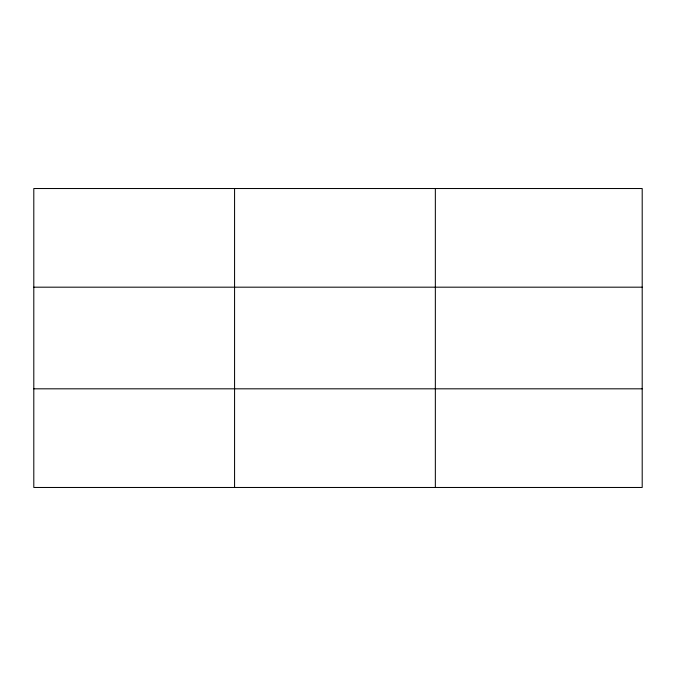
<?xml version="1.0" encoding="UTF-8"?>
<svg xmlns="http://www.w3.org/2000/svg" width="676" height="676" viewBox="0 0 676 676"><rect width="100%" height="100%" fill="white"/><g stroke="black" fill="none" stroke-linecap="round" stroke-linejoin="round"><path stroke-width="1.01" d="M234.572 188.528L234.572 487.472M435.344 188.528L435.344 487.472M642.2 287.182L642.2 188.528L33.8 188.528L33.8 487.472L642.2 487.472L642.2 287.182L33.8 287.182M33.8 388.818L642.2 388.818"/></g></svg>
